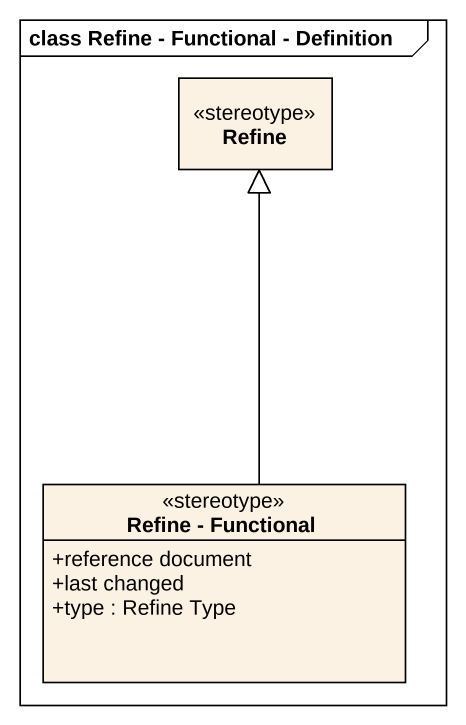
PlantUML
@startuml
mainframe class Refine - Functional - Definition
hide circle
hide empty members
skinparam classAttributeIconSize 0
class Refine <<stereotype>>
class "Refine - Functional" as Refine_Functional <<stereotype>> {
  +reference document
  +last changed
  +type : Refine Type
}
Refine_Functional -up-|> Refine
@enduml
